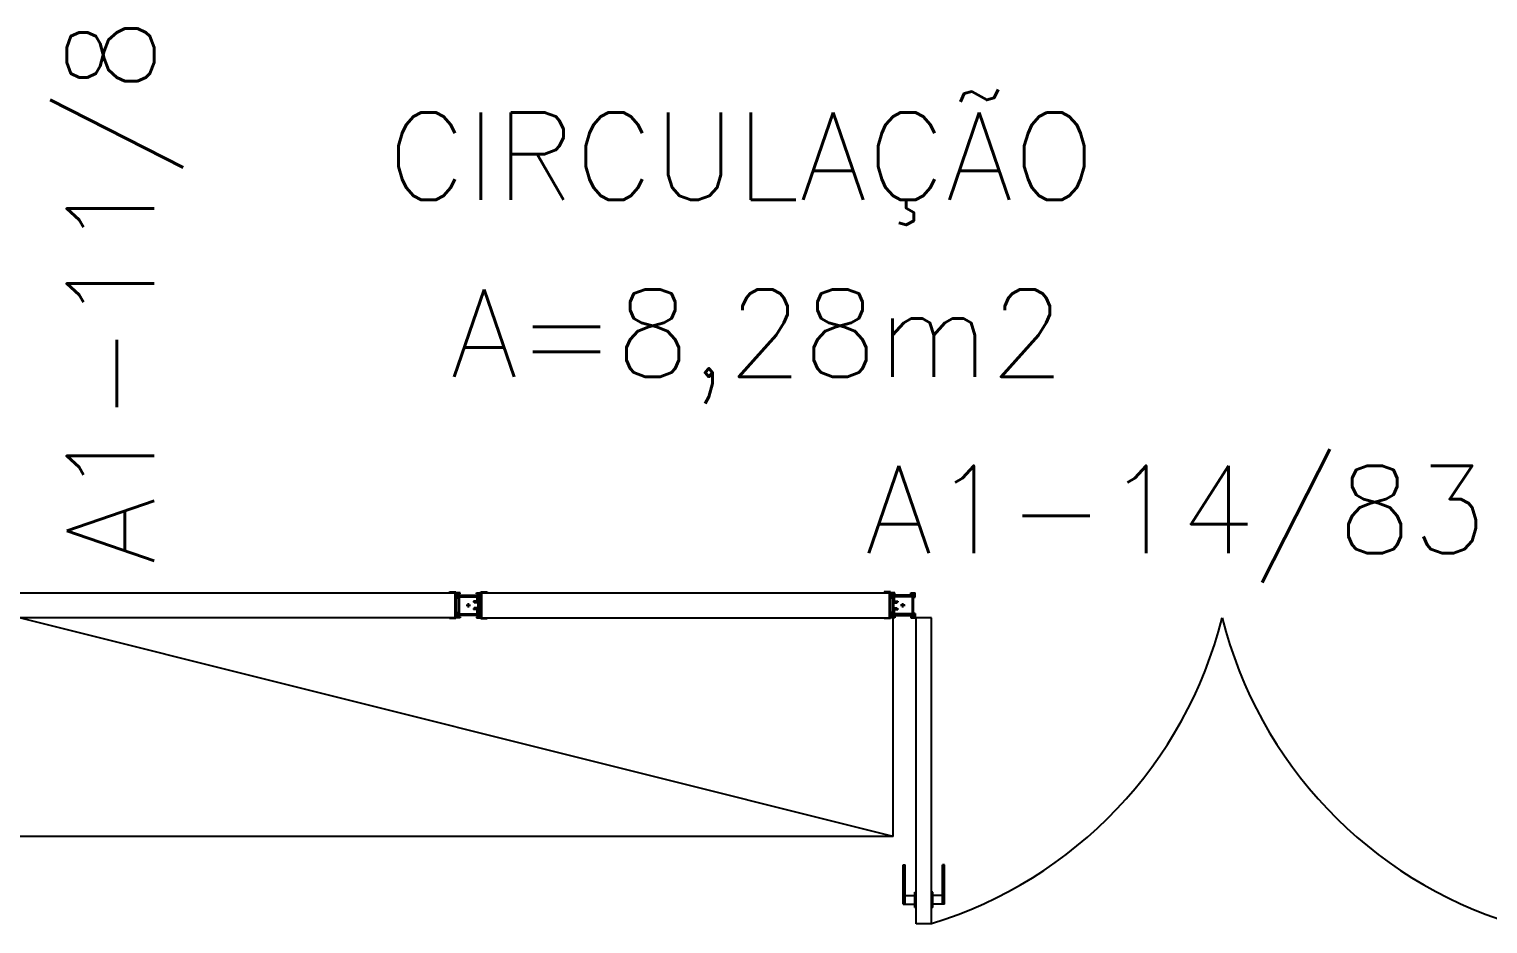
# Model space of a CAD drawing. Header units: centimetres. Extents: x -15 to 273, y 1 to 137.
# Drawn here: x -2.416 to 0.92, y 82.84 to 84.886 of the extents above; entities that cross this region are included whole.
import ezdxf

# ---------------------------------------------------------------- set-up
doc = ezdxf.new("R2010")
doc.units = ezdxf.units.CM
doc.header["$LTSCALE"] = 0.003
doc.header["$MEASUREMENT"] = 0
for name, color, linetype in [('ALV', 2, 'CONTINUOUS'), ('AREA', 2, 'CONTINUOUS'), ('DIV', 2, 'CONTINUOUS'), ('ENDEREÇO NOVO', 2, 'CONTINUOUS'), ('MACANETA', 2, 'CONTINUOUS'), ('PORTA', 2, 'CONTINUOUS'), ('TEXTO', 2, 'CONTINUOUS')]:
    doc.layers.add(name, color=color, linetype=linetype)
doc.styles.add('UNB-100', font='simplex.shx', dxfattribs={"height": 0.2})

msp = doc.modelspace()

# ---------------------------------------------------------------- linework, layer by layer
at = {"layer": 'ALV', "ltscale": 10}
msp.add_line((-0.4404, 83.0401, -2.8), (-2.4384, 83.5401, -2.8), dxfattribs=at)
at = {"layer": 'DIV'}
for p, q in [((-2.4384, 83.5971, -2.8), (-1.4422, 83.5971, -2.8)), ((-1.4546, 83.5991, -3.1), (-1.4402, 83.5991, -3.1)), ((-1.4546, 83.5971, -3.1), (-1.4546, 83.5991, -3.1)), ((-1.4422, 83.5971, -3.1), (-1.4546, 83.5971, -3.1)), ((-1.4422, 83.5401, -3.1), (-1.4422, 83.5971, -3.1)), ((-1.4422, 83.5971, -2.8), (-1.4422, 83.5401, -2.8)), ((-1.4402, 83.5991, -3.1), (-1.4402, 83.5871, -3.1)), ((-1.4402, 83.5871, -1.8), (-1.4402, 83.5971, -1.8)), ((-1.4302, 83.5971, -1.8), (-1.4402, 83.5971, -1.8)), ((-1.4402, 83.5871, -3.1), (-1.4352, 83.5871, -3.1)), ((-1.4382, 83.5871, -1.8), (-1.4402, 83.5871, -1.8)), ((-1.4352, 83.5851, -3.1), (-1.4402, 83.5851, -3.1)), ((-1.4402, 83.5851, -3.1), (-1.4402, 83.5521, -3.1)), ((-1.4382, 83.5921, -1.8), (-1.4382, 83.5951, -1.8)), ((-1.4382, 83.5951, -1.8), (-1.4302, 83.5951, -1.8)), ((-1.4382, 83.5921, -1.8), (-1.3852, 83.5921, -1.8)), ((-1.4332, 83.5921, -1.8), (-1.4382, 83.5921, -1.8)), ((-1.4382, 83.5871, -1.8), (-1.4382, 83.5901, -1.8)), ((-1.4382, 83.5901, -1.8), (-1.4352, 83.5901, -1.8)), ((-1.4352, 83.5901, -1.8), (-1.4352, 83.5471, -1.8)), ((-1.4352, 83.5871, -3.1), (-1.4352, 83.5851, -3.1)), ((-1.4332, 83.5921, -1.8), (-1.4332, 83.5901, -1.8)), ((-1.4332, 83.5901, -1.8), (-1.3902, 83.5901, -1.8)), ((-1.4332, 83.5881, -1.8), (-1.3922, 83.5881, -1.8)), ((-1.4332, 83.5881, -1.8), (-1.4332, 83.5491, -1.8)), ((-1.4302, 83.5951, -1.8), (-1.4302, 83.5971, -1.8)), ((-1.3932, 83.5951, -1.8), (-1.3932, 83.5971, -1.8)), ((-1.3932, 83.5971, -1.8), (-1.3832, 83.5971, -1.8)), ((-1.3932, 83.5951, -1.8), (-1.3852, 83.5951, -1.8)), ((-1.3922, 83.5881, -1.8), (-1.3922, 83.5781, -1.8)), ((-1.3902, 83.5921, -1.8), (-1.3902, 83.5761, -1.8)), ((-1.3902, 83.5921, -1.8), (-1.3852, 83.5921, -1.8)), ((-1.3882, 83.5901, -1.8), (-1.3882, 83.5471, -1.8)), ((-1.3852, 83.5901, -1.8), (-1.3882, 83.5901, -1.8)), ((-1.3882, 83.5871, -1.8), (-1.3832, 83.5871, -1.8)), ((-1.3882, 83.5871, -1.8), (-1.3882, 83.5851, -1.8)), ((-1.3882, 83.5851, -1.8), (-1.3832, 83.5851, -1.8)), ((-1.3852, 83.5921, -1.8), (-1.3852, 83.5951, -1.8)), ((-1.3852, 83.5871, -1.8), (-1.3852, 83.5901, -1.8)), ((-1.3852, 83.5871, -1.8), (-1.3832, 83.5871, -1.8)), ((-1.3832, 83.5991, -1.8), (-1.3688, 83.5991, -1.8)), ((-1.3832, 83.5871, -1.8), (-1.3832, 83.5991, -1.8)), ((-1.3832, 83.5871, -1.8), (-1.3832, 83.5971, -1.8)), ((-1.3832, 83.5521, -1.8), (-1.3832, 83.5851, -1.8)), ((-1.3812, 83.5971, -1.8), (-0.4485, 83.5971, 0.0057)), ((-1.3812, 83.5401, -1.8), (-1.3812, 83.5971, -1.8)), ((-1.3688, 83.5991, -1.8), (-1.3688, 83.5971, -1.8)), ((-0.4609, 83.5991, 0.0057), (-0.4609, 83.5971, 0.0057)), ((-0.4465, 83.5991, 0.0057), (-0.4609, 83.5991, 0.0057)), ((-0.4485, 83.5401, 0.0057), (-0.4485, 83.5971, 0.0057)), ((-0.4465, 83.5871, 0.0057), (-0.4465, 83.5991, 0.0057)), ((-0.4365, 83.5971, 0.0057), (-0.4465, 83.5971, 0.0057)), ((-0.4465, 83.5871, 0.0057), (-0.4465, 83.5971, 0.0057)), ((-0.4445, 83.5871, 0.0057), (-0.4465, 83.5871, 0.0057)), ((-0.4415, 83.5871, 0.0057), (-0.4465, 83.5871, 0.0057)), ((-0.4415, 83.5851, 0.0057), (-0.4465, 83.5851, 0.0057)), ((-0.4465, 83.5521, 0.0057), (-0.4465, 83.5851, 0.0057)), ((-0.4445, 83.5921, 0.0057), (-0.4445, 83.5951, 0.0057)), ((-0.4365, 83.5951, 0.0057), (-0.4445, 83.5951, 0.0057)), ((-0.3915, 83.5921, 0.0057), (-0.4445, 83.5921, 0.0057)), ((-0.4395, 83.5921, 0.0057), (-0.4445, 83.5921, 0.0057)), ((-0.4445, 83.5901, 0.0057), (-0.4415, 83.5901, 0.0057)), ((-0.4445, 83.5871, 0.0057), (-0.4445, 83.5901, 0.0057)), ((-0.4415, 83.5901, 0.0057), (-0.4415, 83.5471, 0.0057)), ((-0.4415, 83.5871, 0.0057), (-0.4415, 83.5851, 0.0057)), ((-0.4395, 83.5921, 0.0057), (-0.4395, 83.5761, 0.0057)), ((-0.3965, 83.5901, 0.0057), (-0.4395, 83.5901, 0.0057)), ((-0.3965, 83.5881, 0.0057), (-0.4375, 83.5881, 0.0057)), ((-0.4375, 83.5881, 0.0057), (-0.4375, 83.5781, 0.0057)), ((-0.4365, 83.5951, 0.0057), (-0.4365, 83.5971, 0.0057)), ((-0.3995, 83.5971, 0.0057), (-0.3895, 83.5971, 0.0057)), ((-0.3995, 83.5951, 0.0057), (-0.3995, 83.5971, 0.0057)), ((-0.3915, 83.5951, 0.0057), (-0.3995, 83.5951, 0.0057)), ((-0.3965, 83.5921, 0.0057), (-0.3965, 83.5901, 0.0057)), ((-0.3965, 83.5921, 0.0057), (-0.3915, 83.5921, 0.0057)), ((-0.3965, 83.5881, 0.0057), (-0.3965, 83.5491, 0.0057)), ((-0.3915, 83.5901, 0.0057), (-0.3945, 83.5901, 0.0057)), ((-0.3945, 83.5901, 0.0057), (-0.3945, 83.5471, 0.0057)), ((-0.3945, 83.5871, 0.0057), (-0.3945, 83.5851, 0.0057)), ((-0.3915, 83.5921, 0.0057), (-0.3915, 83.5951, 0.0057)), ((-0.3915, 83.5871, 0.0057), (-0.3915, 83.5901, 0.0057)), ((-0.3915, 83.5871, 0.0057), (-0.3895, 83.5871, 0.0057)), ((-0.3895, 83.5871, 0.0057), (-0.3895, 83.5971, 0.0057)), ((-1.4402, 83.5521, -3.1), (-1.4352, 83.5521, -3.1)), ((-1.4352, 83.5521, -3.1), (-1.4352, 83.5501, -3.1)), ((-1.4168, 83.5686, -1.8), (-1.4066, 83.5686, -1.8)), ((-1.4167, 83.5686, -1.8), (-1.4068, 83.5686, -1.8)), ((-1.4117, 83.5635, -1.8), (-1.4117, 83.5737, -1.8)), ((-1.4117, 83.5637, -1.8), (-1.4117, 83.5736, -1.8)), ((-1.3922, 83.5781, -1.8), (-1.4002, 83.5781, -1.8)), ((-1.4002, 83.5781, -1.8), (-1.4002, 83.5761, -1.8)), ((-1.3902, 83.5761, -1.8), (-1.4002, 83.5761, -1.8)), ((-1.3902, 83.5611, -1.8), (-1.4002, 83.5611, -1.8)), ((-1.4002, 83.5611, -1.8), (-1.4002, 83.5591, -1.8)), ((-1.3922, 83.5591, -1.8), (-1.4002, 83.5591, -1.8)), ((-1.3982, 83.5761, -1.8), (-1.3982, 83.5741, -1.8)), ((-1.3902, 83.5741, -1.8), (-1.3982, 83.5741, -1.8)), ((-1.3902, 83.5631, -1.8), (-1.3982, 83.5631, -1.8)), ((-1.3982, 83.5631, -1.8), (-1.3982, 83.5611, -1.8)), ((-1.3922, 83.5591, -1.8), (-1.3922, 83.5491, -1.8)), ((-1.3902, 83.5741, -1.8), (-1.3902, 83.5631, -1.8)), ((-1.3902, 83.5611, -1.8), (-1.3902, 83.5451, -1.8)), ((-1.3882, 83.5521, -1.8), (-1.3832, 83.5521, -1.8)), ((-1.3882, 83.5521, -1.8), (-1.3882, 83.5501, -1.8)), ((-0.4415, 83.5521, 0.0057), (-0.4465, 83.5521, 0.0057)), ((-0.4415, 83.5521, 0.0057), (-0.4415, 83.5501, 0.0057)), ((-0.4395, 83.5761, 0.0057), (-0.4295, 83.5761, 0.0057)), ((-0.4395, 83.5741, 0.0057), (-0.4315, 83.5741, 0.0057)), ((-0.4395, 83.5741, 0.0057), (-0.4395, 83.5631, 0.0057)), ((-0.4395, 83.5631, 0.0057), (-0.4315, 83.5631, 0.0057)), ((-0.4395, 83.5611, 0.0057), (-0.4295, 83.5611, 0.0057)), ((-0.4395, 83.5611, 0.0057), (-0.4395, 83.5451, 0.0057)), ((-0.4375, 83.5781, 0.0057), (-0.4295, 83.5781, 0.0057)), ((-0.4375, 83.5591, 0.0057), (-0.4295, 83.5591, 0.0057)), ((-0.4375, 83.5591, 0.0057), (-0.4375, 83.5491, 0.0057)), ((-0.4315, 83.5761, 0.0057), (-0.4315, 83.5741, 0.0057)), ((-0.4315, 83.5631, 0.0057), (-0.4315, 83.5611, 0.0057)), ((-0.4295, 83.5781, 0.0057), (-0.4295, 83.5761, 0.0057)), ((-0.4295, 83.5611, 0.0057), (-0.4295, 83.5591, 0.0057)), ((-0.4231, 83.5686, 0.0057), (-0.4129, 83.5686, 0.0057)), ((-0.4231, 83.5686, 0.0057), (-0.4129, 83.5686, 0.0057)), ((-0.4131, 83.5686, 0.0057), (-0.423, 83.5686, 0.0057)), ((-0.418, 83.5635, 0.0057), (-0.418, 83.5737, 0.0057)), ((-0.418, 83.5635, 0.0057), (-0.418, 83.5737, 0.0057)), ((-0.418, 83.5637, 0.0057), (-0.418, 83.5736, 0.0057)), ((-0.3945, 83.5521, 0.0057), (-0.3945, 83.5501, 0.0057)), ((-1.4422, 83.5401, -2.8), (-2.4384, 83.5401, -2.8)), ((-1.4546, 83.5381, -3.1), (-1.4546, 83.5401, -3.1)), ((-1.4546, 83.5401, -3.1), (-1.4422, 83.5401, -3.1)), ((-1.4402, 83.5381, -3.1), (-1.4546, 83.5381, -3.1)), ((-1.4352, 83.5501, -3.1), (-1.4402, 83.5501, -3.1)), ((-1.4402, 83.5501, -3.1), (-1.4402, 83.5381, -3.1)), ((-1.4402, 83.5501, -1.8), (-1.4402, 83.5401, -1.8)), ((-1.4402, 83.5501, -1.8), (-1.4382, 83.5501, -1.8)), ((-1.4302, 83.5401, -1.8), (-1.4402, 83.5401, -1.8)), ((-1.4382, 83.5501, -1.8), (-1.4382, 83.5471, -1.8)), ((-1.4382, 83.5471, -1.8), (-1.4352, 83.5471, -1.8)), ((-1.3852, 83.5451, -1.8), (-1.4382, 83.5451, -1.8)), ((-1.4382, 83.5451, -1.8), (-1.4382, 83.5421, -1.8)), ((-1.4332, 83.5451, -1.8), (-1.4382, 83.5451, -1.8)), ((-1.4302, 83.5421, -1.8), (-1.4382, 83.5421, -1.8)), ((-1.4332, 83.5491, -1.8), (-1.3922, 83.5491, -1.8)), ((-1.4332, 83.5471, -1.8), (-1.3902, 83.5471, -1.8)), ((-1.4332, 83.5471, -1.8), (-1.4332, 83.5451, -1.8)), ((-1.4302, 83.5421, -1.8), (-1.4302, 83.5401, -1.8)), ((-1.3932, 83.5421, -1.8), (-1.3932, 83.5401, -1.8)), ((-1.3852, 83.5421, -1.8), (-1.3932, 83.5421, -1.8)), ((-1.3932, 83.5401, -1.8), (-1.3832, 83.5401, -1.8)), ((-1.3902, 83.5451, -1.8), (-1.3852, 83.5451, -1.8)), ((-1.3882, 83.5501, -1.8), (-1.3832, 83.5501, -1.8)), ((-1.3852, 83.5471, -1.8), (-1.3882, 83.5471, -1.8)), ((-1.3852, 83.5501, -1.8), (-1.3852, 83.5471, -1.8)), ((-1.3832, 83.5501, -1.8), (-1.3852, 83.5501, -1.8)), ((-1.3852, 83.5451, -1.8), (-1.3852, 83.5421, -1.8)), ((-1.3832, 83.5501, -1.8), (-1.3832, 83.5401, -1.8)), ((-1.3832, 83.5381, -1.8), (-1.3832, 83.5501, -1.8)), ((-1.3832, 83.5381, -1.8), (-1.3688, 83.5381, -1.8)), ((-1.3812, 83.5401, -1.8), (-0.4485, 83.5401, 0.0057)), ((-1.3688, 83.5401, -1.8), (-1.3688, 83.5381, -1.8)), ((-0.4609, 83.5401, 0.0057), (-0.4609, 83.5381, 0.0057)), ((-0.4465, 83.5381, 0.0057), (-0.4609, 83.5381, 0.0057)), ((-0.4465, 83.5501, 0.0057), (-0.4445, 83.5501, 0.0057)), ((-0.4465, 83.5501, 0.0057), (-0.4465, 83.5401, 0.0057)), ((-0.4415, 83.5501, 0.0057), (-0.4465, 83.5501, 0.0057)), ((-0.4465, 83.5381, 0.0057), (-0.4465, 83.5501, 0.0057)), ((-0.4365, 83.5401, 0.0057), (-0.4465, 83.5401, 0.0057)), ((-0.4445, 83.5501, 0.0057), (-0.4445, 83.5471, 0.0057)), ((-0.4445, 83.5471, 0.0057), (-0.4415, 83.5471, 0.0057)), ((-0.4445, 83.5451, 0.0057), (-0.3915, 83.5451, 0.0057)), ((-0.4395, 83.5451, 0.0057), (-0.4445, 83.5451, 0.0057)), ((-0.4445, 83.5451, 0.0057), (-0.4445, 83.5421, 0.0057)), ((-0.4445, 83.5421, 0.0057), (-0.4365, 83.5421, 0.0057)), ((-0.4404, 83.0401, -4.8078), (-0.4404, 83.5401, 0.0057)), ((-0.3965, 83.5471, 0.0057), (-0.4395, 83.5471, 0.0057)), ((-0.3965, 83.5491, 0.0057), (-0.4375, 83.5491, 0.0057)), ((-0.4365, 83.5421, 0.0057), (-0.4365, 83.5401, 0.0057)), ((-0.3995, 83.5421, 0.0057), (-0.3995, 83.5401, 0.0057)), ((-0.3995, 83.5421, 0.0057), (-0.3915, 83.5421, 0.0057)), ((-0.3995, 83.5401, 0.0057), (-0.3895, 83.5401, 0.0057)), ((-0.3965, 83.5471, 0.0057), (-0.3965, 83.5451, 0.0057)), ((-0.3965, 83.5451, 0.0057), (-0.3915, 83.5451, 0.0057)), ((-0.3915, 83.5471, 0.0057), (-0.3945, 83.5471, 0.0057)), ((-0.3895, 83.5501, 0.0057), (-0.3915, 83.5501, 0.0057)), ((-0.3915, 83.5501, 0.0057), (-0.3915, 83.5471, 0.0057)), ((-0.3915, 83.5451, 0.0057), (-0.3915, 83.5421, 0.0057)), ((-0.3895, 83.5501, 0.0057), (-0.3895, 83.5401, 0.0057)), ((-0.4404, 83.0401, -2.8), (-2.4384, 83.0401, -2.8))]:
    msp.add_line(p, q, dxfattribs=at)
at = {"layer": 'MACANETA'}
for p, q in [((-0.4175, 82.9751, 0.0057), (-0.4125, 82.9751, 0.0057)), ((-0.4175, 82.8851, 0.0057), (-0.4175, 82.9751, 0.0057)), ((-0.4125, 82.8851, 0.0057), (-0.4125, 82.9751, 0.0057)), ((-0.3225, 82.9751, 0.0057), (-0.3275, 82.9751, 0.0057)), ((-0.3275, 82.8851, 0.0057), (-0.3275, 82.9751, 0.0057)), ((-0.3225, 82.8851, 0.0057), (-0.3225, 82.9751, 0.0057)), ((-0.4175, 82.8851, 0.0057), (-0.3905, 82.8851, 0.0057)), ((-0.4125, 82.9051, 0.0057), (-0.3905, 82.9051, 0.0057)), ((-0.3905, 82.8776, 0.0057), (-0.3905, 82.9126, 0.0057)), ((-0.3905, 82.9126, 0.0057), (-0.3875, 82.9126, 0.0057)), ((-0.3495, 82.9126, 0.0057), (-0.3525, 82.9126, 0.0057)), ((-0.3495, 82.8776, 0.0057), (-0.3495, 82.9126, 0.0057)), ((-0.3275, 82.9051, 0.0057), (-0.3495, 82.9051, 0.0057)), ((-0.3225, 82.8851, 0.0057), (-0.3495, 82.8851, 0.0057)), ((-0.3905, 82.8776, 0.0057), (-0.3875, 82.8776, 0.0057)), ((-0.3495, 82.8776, 0.0057), (-0.3525, 82.8776, 0.0057))]:
    msp.add_line(p, q, dxfattribs=at)
at = {"layer": 'PORTA'}
for p, q in [((-0.3875, 82.8401, 0.0057), (-0.3875, 83.5401, 0.0057)), ((-0.3525, 83.5401, 0.0057), (-0.3875, 83.5401, 0.0057)), ((-0.3525, 82.8401, 0.0057), (-0.3525, 83.5401, 0.0057)), ((-0.3525, 82.8401, 0.0057), (-0.3875, 82.8401, 0.0057))]:
    msp.add_line(p, q, dxfattribs=at)
at = {"layer": 'PORTA', "color": 1}
for centre, start, end in [((-0.6398, 83.7796, 0.0057), 287.0137, 345.8831), ((1.2648, 83.7796, 0.0057), 194.1169, 252.9863)]:
    msp.add_arc(centre, 0.982, start, end, dxfattribs=at)

# ---------------------------------------------------------------- texts
at = {"layer": 'AREA', "style": 'UNB-100'}
msp.add_text('A=8,28m2', height=0.2, dxfattribs=at).set_placement((-1.4531, 84.0911))
at = {"layer": 'ENDEREÇO NOVO', "style": 'UNB-100'}
msp.add_text('A1-11/83', height=0.2, rotation=90, dxfattribs=at).set_placement((-2.1306, 83.6616, 0.7456))
msp.add_text('A1-14/83', height=0.2, dxfattribs=at).set_placement((-0.5042, 83.6876, 0.7456))
at = {"layer": 'TEXTO', "style": 'UNB-100'}
msp.add_text('CIRCULAÇÃO', height=0.2, dxfattribs=at).set_placement((-1.5973, 84.4958))

doc.saveas('drawing.dxf')
